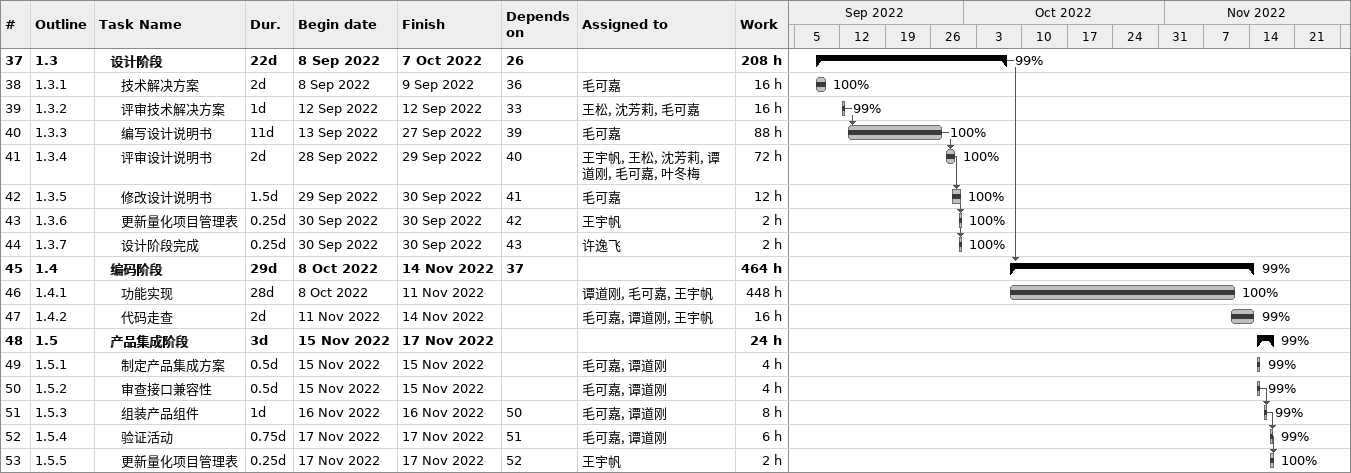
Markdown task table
| ID | WBS | Task | Duration | Start | Finish | Predecessors | Resources | % complete | Work (h) |
|---|---|---|---|---|---|---|---|---|---|
| 37 | 1.3 | **设计阶段** | 22d | 2022-09-08 | 2022-10-07 | 26 |  | 99 | 208 |
| 38 | 1.3.1 | 技术解决方案 | 2d | 2022-09-08 | 2022-09-09 | 36 | 毛可嘉 | 100 | 16 |
| 39 | 1.3.2 | 评审技术解决方案 | 1d | 2022-09-12 | 2022-09-12 | 33 | 王松, 沈芳莉, 毛可嘉 | 99 | 16 |
| 40 | 1.3.3 | 编写设计说明书 | 11d | 2022-09-13 | 2022-09-27 | 39 | 毛可嘉 | 100 | 88 |
| 41 | 1.3.4 | 评审设计说明书 | 2d | 2022-09-28 | 2022-09-29 | 40 | 王宇帆, 王松, 沈芳莉, 谭道刚, 毛可嘉, 叶冬梅 | 100 | 72 |
| 42 | 1.3.5 | 修改设计说明书 | 1.5d | 2022-09-29 | 2022-09-30 | 41 | 毛可嘉 | 100 | 12 |
| 43 | 1.3.6 | 更新量化项目管理表 | 0.25d | 2022-09-30 | 2022-09-30 | 42 | 王宇帆 | 100 | 2 |
| 44 | 1.3.7 | 设计阶段完成 | 0.25d | 2022-09-30 | 2022-09-30 | 43 | 许逸飞 | 100 | 2 |
| 45 | 1.4 | **编码阶段** | 29d | 2022-10-08 | 2022-11-14 | 37 |  | 99 | 464 |
| 46 | 1.4.1 | 功能实现 | 28d | 2022-10-08 | 2022-11-11 |  | 谭道刚, 毛可嘉, 王宇帆 | 100 | 448 |
| 47 | 1.4.2 | 代码走查 | 2d | 2022-11-11 | 2022-11-14 |  | 毛可嘉, 谭道刚, 王宇帆 | 99 | 16 |
| 48 | 1.5 | **产品集成阶段** | 3d | 2022-11-15 | 2022-11-17 |  |  | 99 | 24 |
| 49 | 1.5.1 | 制定产品集成方案 | 0.5d | 2022-11-15 | 2022-11-15 |  | 毛可嘉, 谭道刚 | 99 | 4 |
| 50 | 1.5.2 | 审查接口兼容性 | 0.5d | 2022-11-15 | 2022-11-15 |  | 毛可嘉, 谭道刚 | 99 | 4 |
| 51 | 1.5.3 | 组装产品组件 | 1d | 2022-11-16 | 2022-11-16 | 50 | 毛可嘉, 谭道刚 | 99 | 8 |
| 52 | 1.5.4 | 验证活动 | 0.75d | 2022-11-17 | 2022-11-17 | 51 | 毛可嘉, 谭道刚 | 99 | 6 |
| 53 | 1.5.5 | 更新量化项目管理表 | 0.25d | 2022-11-17 | 2022-11-17 | 52 | 王宇帆 | 100 | 2 |
